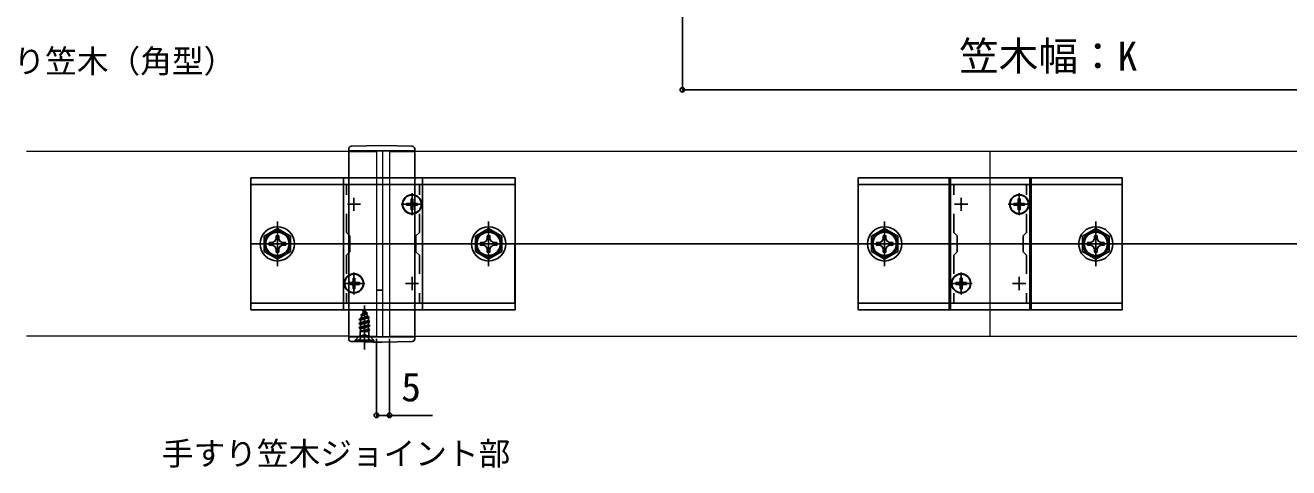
# Model space of a CAD drawing. Units: millimetres, scale not verified. Extents: x -875 to 875, y -1300 to 1294.
# Drawn here: x -284.3 to 194.3, y -456.9 to -289.2 of the extents above; entities that cross this region are included whole.
import ezdxf
from ezdxf.enums import TextEntityAlignment as Align

# ---------------------------------------------------------------- set-up
doc = ezdxf.new("R2010")
doc.units = ezdxf.units.MM
doc.header["$LTSCALE"] = 8
for name, color, linetype in [('0-1_USER1', 3, 'Continuous'), ('0-2_YKK_11', 7, 'Continuous'), ('0-5_YKK_13', 4, 'Continuous'), ('0-7_YKK_D', 6, 'Continuous'), ('0-9_YSS_K', 3, 'Continuous')]:
    doc.layers.add(name, color=color, linetype=linetype)
doc.layers.add('0-4_YKK_12', color=2, linetype='Continuous', lineweight=18)
doc.styles.add('ＭＳ ゴシック', font='')
doc.styles.get('ＭＳ ゴシック').set_extended_font_data('MS Gothic')

msp = doc.modelspace()

# ---------------------------------------------------------------- linework, layer by layer
at = {"layer": '0-2_YKK_11'}
for p, q in [((-162.311, -357.083), (-157.311, -357.083)), ((-159.811, -354.583), (-159.811, -359.583)), ((-140.311, -357.083), (-135.311, -357.083)), ((-137.811, -354.583), (-137.811, -359.583)), ((67.689, -357.083), (72.689, -357.083)), ((70.189, -354.583), (70.189, -359.583)), ((89.689, -357.083), (94.689, -357.083)), ((92.189, -354.583), (92.189, -359.583)), ((-162.311, -387.083), (-157.311, -387.083)), ((-159.811, -384.583), (-159.811, -389.583)), ((-140.311, -387.083), (-135.311, -387.083)), ((-137.811, -384.583), (-137.811, -389.583)), ((67.689, -387.083), (72.689, -387.083)), ((70.189, -384.583), (70.189, -389.583)), ((89.689, -387.083), (94.689, -387.083)), ((92.189, -384.583), (92.189, -389.583))]:
    msp.add_line(p, q, dxfattribs=at)
for points in [[(-163.811, -347.083), (-163.811, -397.083), (-133.811, -397.083), (-133.811, -347.083)], [(66.189, -347.083), (66.189, -397.083), (96.189, -397.083), (96.189, -347.083)]]:
    msp.add_lwpolyline(points, close=True, dxfattribs=at)
for points in [[(-162.611, -353.449), (-162.611, -349.583), (-135.011, -349.583), (-135.011, -353.449)], [(67.389, -353.449), (67.389, -349.583), (94.989, -349.583), (94.989, -353.449)], [(-162.611, -383.449), (-162.611, -376.383), (-161.311, -375.083), (-161.311, -369.083), (-162.611, -367.783), (-162.611, -360.716)], [(-135.011, -360.716), (-135.011, -367.783), (-136.311, -369.083), (-136.311, -375.083), (-135.011, -376.383), (-135.011, -383.449)], [(67.389, -383.449), (67.389, -376.383), (68.689, -375.083), (68.689, -369.083), (67.389, -367.783), (67.389, -360.716)], [(94.989, -360.716), (94.989, -367.783), (93.689, -369.083), (93.689, -375.083), (94.989, -376.383), (94.989, -383.449)], [(-135.011, -390.716), (-135.011, -394.583), (-162.611, -394.583), (-162.611, -390.716)], [(94.989, -390.716), (94.989, -394.583), (67.389, -394.583), (67.389, -390.716)]]:
    msp.add_lwpolyline(points, dxfattribs=at)
at = {"layer": '0-4_YKK_12'}
for p, q in [((-161.811, -337.083), (-283.811, -337.083)), ((-161.811, -337.083), (-151.311, -337.083)), ((-151.311, -337.083), (-151.311, -407.083)), ((-148.811, -407.083), (-148.811, -337.083)), ((-146.311, -337.083), (-146.311, -407.083)), ((-146.311, -337.083), (-136.811, -337.083)), ((738.189, -337.083), (-136.811, -337.083)), ((81.189, -407.083), (81.189, -337.083)), ((-161.811, -407.083), (-283.811, -407.083)), ((-161.811, -407.083), (-151.311, -407.083))]:
    msp.add_line(p, q, dxfattribs=at)
msp.add_lwpolyline([(-146.311, -407.083), (-136.811, -407.083), (738.189, -407.083)], dxfattribs=at)
at = {"layer": '0-5_YKK_13'}
for p, q in [((-149.311, -334.783), (-160.838, -335.084)), ((-149.311, -334.783), (-137.785, -335.084)), ((-161.811, -408.081), (-161.811, -336.084)), ((-136.811, -336.783), (-161.811, -336.783)), ((-136.811, -408.081), (-136.811, -336.084)), ((96.689, -347.083), (65.689, -347.083)), ((96.689, -397.083), (96.689, -347.083)), ((-198.812, -394.58), (-198.811, -349.583)), ((-98.811, -349.583), (-198.811, -349.583)), ((-137.811, -361.233), (-137.811, -352.933)), ((-98.811, -349.583), (-98.812, -394.581)), ((31.188, -394.58), (31.189, -349.583)), ((131.189, -349.583), (31.189, -349.583)), ((92.189, -361.233), (92.189, -352.933)), ((131.189, -349.583), (131.188, -394.581)), ((-133.661, -357.083), (-141.961, -357.083)), ((-139.861, -356.733), (-139.861, -357.433)), ((-138.661, -356.733), (-139.861, -356.733)), ((-138.661, -357.433), (-139.861, -357.433)), ((-137.461, -355.033), (-138.161, -355.033)), ((-138.161, -355.033), (-138.161, -356.233)), ((-138.161, -357.933), (-138.161, -359.133)), ((-137.461, -355.033), (-137.461, -356.233)), ((-137.461, -357.933), (-137.461, -359.133)), ((-135.761, -356.733), (-136.961, -356.733)), ((-135.761, -357.433), (-136.961, -357.433)), ((-135.761, -356.733), (-135.761, -357.433)), ((96.339, -357.083), (88.039, -357.083)), ((90.139, -356.733), (90.139, -357.433)), ((91.339, -356.733), (90.139, -356.733)), ((91.339, -357.433), (90.139, -357.433)), ((92.539, -355.033), (91.839, -355.033)), ((91.839, -355.033), (91.839, -356.233)), ((91.839, -357.933), (91.839, -359.133)), ((92.539, -355.033), (92.539, -356.233)), ((92.539, -357.933), (92.539, -359.133)), ((94.239, -356.733), (93.039, -356.733)), ((94.239, -357.433), (93.039, -357.433)), ((94.239, -356.733), (94.239, -357.433)), ((-188.811, -363.583), (-188.811, -380.583)), ((-137.461, -359.133), (-138.161, -359.133)), ((-108.811, -363.583), (-108.811, -380.583)), ((41.189, -363.583), (41.189, -380.583)), ((92.539, -359.133), (91.839, -359.133)), ((121.189, -363.583), (121.189, -380.583)), ((-180.311, -372.083), (-197.311, -372.083)), ((-189.335, -370.229), (-189.313, -368.983)), ((-100.311, -372.083), (-117.311, -372.083)), ((-109.335, -370.229), (-109.313, -368.983)), ((49.689, -372.083), (32.689, -372.083)), ((40.665, -370.229), (40.687, -368.983)), ((129.689, -372.083), (112.689, -372.083)), ((120.665, -370.229), (120.687, -368.983)), ((-155.661, -387.083), (-163.961, -387.083)), ((-161.861, -386.733), (-161.861, -387.433)), ((-160.661, -386.733), (-161.861, -386.733)), ((-160.661, -387.433), (-161.861, -387.433)), ((-159.461, -385.033), (-160.161, -385.033)), ((-160.161, -385.033), (-160.161, -386.233)), ((-159.811, -391.233), (-159.811, -382.933)), ((-159.461, -385.033), (-159.461, -386.233)), ((-157.761, -386.733), (-158.961, -386.733)), ((-157.761, -387.433), (-158.961, -387.433)), ((-157.761, -386.733), (-157.761, -387.433)), ((74.339, -387.083), (66.039, -387.083)), ((68.139, -386.733), (68.139, -387.433)), ((69.339, -386.733), (68.139, -386.733)), ((69.339, -387.433), (68.139, -387.433)), ((70.539, -385.033), (69.839, -385.033)), ((69.839, -385.033), (69.839, -386.233)), ((70.189, -391.233), (70.189, -382.933)), ((70.539, -385.033), (70.539, -386.233)), ((72.239, -386.733), (71.039, -386.733)), ((72.239, -387.433), (71.039, -387.433)), ((72.239, -386.733), (72.239, -387.433)), ((-160.161, -387.933), (-160.161, -389.133)), ((-159.461, -389.133), (-160.161, -389.133)), ((-159.461, -387.933), (-159.461, -389.133)), ((-151.311, -389.583), (-149.311, -389.583)), ((69.839, -387.933), (69.839, -389.133)), ((70.539, -389.133), (69.839, -389.133)), ((70.539, -387.933), (70.539, -389.133)), ((-98.811, -394.581), (-198.811, -394.58)), ((-155.811, -396.883), (-156.558, -398.685)), ((-156.411, -397.473), (-155.944, -397.203)), ((-155.811, -410.383), (-155.811, -395.388)), ((-155.811, -396.883), (-155.387, -397.906)), ((131.189, -394.581), (31.189, -394.58)), ((-157.811, -400.653), (-154.061, -399.858)), ((-157.811, -400.753), (-154.061, -399.958)), ((-157.811, -400.653), (-157.235, -400.32)), ((-157.811, -400.753), (-157.811, -400.653)), ((-157.811, -400.753), (-157.286, -401.056)), ((-153.811, -401.448), (-157.811, -402.243)), ((-157.811, -402.343), (-153.811, -401.548)), ((-157.811, -402.243), (-157.286, -401.939)), ((-154.446, -400.18), (-157.286, -401.056)), ((-157.286, -401.939), (-157.286, -401.056)), ((-157.286, -401.939), (-154.336, -401.144)), ((-154.336, -401.851), (-157.286, -402.646)), ((-156.844, -399.375), (-157.235, -400.32)), ((-157.235, -400.32), (-154.742, -399.465)), ((-157.211, -399.163), (-154.761, -398.368)), ((-157.211, -399.063), (-156.558, -398.685)), ((-157.211, -399.163), (-156.844, -399.375)), ((-156.844, -399.375), (-155.112, -398.57)), ((-156.558, -398.685), (-155.387, -397.906)), ((-156.411, -397.573), (-156.411, -397.473)), ((-156.411, -397.573), (-156.158, -397.719)), ((-155.387, -397.906), (-154.761, -398.268)), ((-155.112, -398.57), (-154.761, -398.368)), ((-155.112, -398.57), (-154.742, -399.465)), ((-154.761, -398.368), (-154.761, -398.268)), ((-154.742, -399.465), (-154.061, -399.858)), ((-154.446, -400.18), (-154.061, -399.958)), ((-154.446, -400.18), (-154.336, -400.444)), ((-154.336, -401.144), (-154.336, -400.444)), ((-154.336, -401.144), (-153.811, -401.448)), ((-154.336, -401.851), (-153.811, -401.548)), ((-154.336, -402.734), (-154.336, -401.851)), ((-154.061, -399.958), (-154.061, -399.858)), ((-153.811, -401.548), (-153.811, -401.448)), ((-157.811, -402.343), (-157.811, -402.243)), ((-157.811, -402.343), (-157.286, -402.646)), ((-157.811, -403.833), (-153.811, -403.038)), ((-153.811, -403.138), (-157.811, -403.933)), ((-157.811, -403.833), (-157.286, -403.529)), ((-157.811, -403.933), (-157.811, -403.833)), ((-157.811, -403.933), (-157.286, -404.236)), ((-157.591, -405.295), (-157.286, -405.119)), ((-154.176, -405.295), (-157.591, -405.295)), ((-157.446, -406.436), (-157.446, -405.295)), ((-157.286, -403.529), (-157.286, -402.646)), ((-157.286, -403.529), (-154.336, -402.734)), ((-154.336, -403.441), (-157.286, -404.236)), ((-157.286, -405.119), (-157.286, -404.236)), ((-157.286, -405.119), (-154.336, -404.324)), ((-157.17, -405.295), (-153.811, -404.628)), ((-153.811, -404.728), (-156.667, -405.295)), ((-155.811, -405.236), (-155.811, -412.092)), ((-154.666, -407.067), (-155.811, -406.459)), ((-154.336, -405.031), (-155.317, -405.295)), ((-154.336, -402.734), (-153.811, -403.038)), ((-154.336, -403.441), (-153.811, -403.138)), ((-154.336, -404.324), (-154.336, -403.441)), ((-154.336, -404.324), (-153.811, -404.628)), ((-154.336, -405.031), (-153.811, -404.728)), ((-154.336, -405.295), (-154.336, -405.031)), ((-154.176, -406.436), (-154.176, -405.295)), ((-153.811, -403.138), (-153.811, -403.038)), ((-153.811, -404.728), (-153.811, -404.628)), ((-136.811, -407.383), (-161.811, -407.383)), ((-159.179, -409.124), (-160.838, -409.081)), ((-159.311, -408.633), (-157.681, -407.002)), ((-159.311, -408.883), (-159.311, -408.633)), ((-159.311, -408.633), (-152.311, -408.633)), ((-159.311, -408.883), (-152.311, -408.883)), ((-159.043, -409.132), (-157.572, -409.142)), ((-154.061, -406.883), (-157.561, -406.883)), ((-153.858, -409.24), (-155.811, -409.161)), ((-153.761, -408.883), (-154.666, -407.067)), ((-152.668, -409.3), (-153.858, -409.24)), ((-149.311, -409.383), (-152.455, -409.3)), ((-149.311, -409.383), (-137.785, -409.081))]:
    msp.add_line(p, q, dxfattribs=at)
for points in [[(-98.811, -347.083), (-98.811, -397.083), (-198.811, -397.083), (-198.811, -347.083)], [(131.189, -347.083), (131.189, -397.083), (31.189, -397.083), (31.189, -347.083)], [(-183.811, -369.196), (-188.811, -366.309), (-193.811, -369.196), (-193.811, -374.969), (-188.811, -377.856), (-183.811, -374.969)], [(-103.811, -369.196), (-108.811, -366.309), (-113.811, -369.196), (-113.811, -374.969), (-108.811, -377.856), (-103.811, -374.969)], [(46.189, -369.196), (41.189, -366.309), (36.189, -369.196), (36.189, -374.969), (41.189, -377.856), (46.189, -374.969)], [(126.189, -369.196), (121.189, -366.309), (116.189, -369.196), (116.189, -374.969), (121.189, -377.856), (126.189, -374.969)]]:
    msp.add_lwpolyline(points, close=True, dxfattribs=at)
for points in [[(96.689, -397.083), (65.689, -397.083), (65.689, -347.083)], [(-190.665, -372.606), (-191.911, -372.584), (-191.911, -371.581), (-190.665, -371.559)], [(-190.665, -371.559), (-189.796, -371.098), (-189.335, -370.229)], [(-189.335, -373.936), (-189.796, -373.068), (-190.665, -372.606)], [(-189.313, -368.983), (-188.31, -368.983), (-188.288, -370.229)], [(-188.288, -370.229), (-187.826, -371.098), (-186.958, -371.559)], [(-186.958, -372.606), (-187.826, -373.068), (-188.288, -373.936)], [(-186.958, -371.559), (-185.711, -371.581), (-185.711, -372.584), (-186.958, -372.606)], [(-110.665, -372.606), (-111.911, -372.584), (-111.911, -371.581), (-110.665, -371.559)], [(-110.665, -371.559), (-109.796, -371.098), (-109.335, -370.229)], [(-109.335, -373.936), (-109.796, -373.068), (-110.665, -372.606)], [(-109.313, -368.983), (-108.31, -368.983), (-108.288, -370.229)], [(-108.288, -370.229), (-107.826, -371.098), (-106.958, -371.559)], [(-106.958, -372.606), (-107.826, -373.068), (-108.288, -373.936)], [(-106.958, -371.559), (-105.711, -371.581), (-105.711, -372.584), (-106.958, -372.606)], [(39.335, -372.606), (38.089, -372.584), (38.089, -371.581), (39.335, -371.559)], [(39.335, -371.559), (40.204, -371.098), (40.665, -370.229)], [(40.665, -373.936), (40.204, -373.068), (39.335, -372.606)], [(40.687, -368.983), (41.69, -368.983), (41.712, -370.229)], [(41.712, -370.229), (42.174, -371.098), (43.042, -371.559)], [(43.042, -372.606), (42.174, -373.068), (41.712, -373.936)], [(43.042, -371.559), (44.289, -371.581), (44.289, -372.584), (43.042, -372.606)], [(119.335, -372.606), (118.089, -372.584), (118.089, -371.581), (119.335, -371.559)], [(119.335, -371.559), (120.204, -371.098), (120.665, -370.229)], [(120.665, -373.936), (120.204, -373.068), (119.335, -372.606)], [(120.687, -368.983), (121.69, -368.983), (121.712, -370.229)], [(121.712, -370.229), (122.174, -371.098), (123.042, -371.559)], [(123.042, -372.606), (122.174, -373.068), (121.712, -373.936)], [(123.042, -371.559), (124.289, -371.581), (124.289, -372.584), (123.042, -372.606)], [(-188.288, -373.936), (-188.31, -375.183), (-189.313, -375.183), (-189.335, -373.936)], [(-108.288, -373.936), (-108.31, -375.183), (-109.313, -375.183), (-109.335, -373.936)], [(41.712, -373.936), (41.69, -375.183), (40.687, -375.183), (40.665, -373.936)], [(121.712, -373.936), (121.69, -375.183), (120.687, -375.183), (120.665, -373.936)], [(-157.211, -399.163), (-157.211, -399.063), (-154.761, -398.268)], [(-157.861, -408.883), (-156.956, -407.067), (-155.811, -406.459)], [(-159.183, -409.123), (-159.15, -409.126), (-159.116, -409.128), (-159.08, -409.13), (-159.043, -409.132)], [(-155.811, -409.161), (-155.903, -409.159), (-155.994, -409.157), (-156.086, -409.155), (-156.177, -409.153), (-156.268, -409.152), (-156.36, -409.15), (-156.451, -409.149), (-156.541, -409.148), (-156.631, -409.147), (-156.721, -409.146), (-156.81, -409.145), (-156.898, -409.144), (-156.986, -409.143), (-157.073, -409.143), (-157.158, -409.143), (-157.243, -409.142), (-157.327, -409.142), (-157.41, -409.142), (-157.492, -409.142), (-157.572, -409.142)], [(-152.311, -408.883), (-152.311, -408.633), (-153.942, -407.002)], [(-152.457, -409.3), (-152.464, -409.3), (-152.501, -409.301), (-152.54, -409.301), (-152.581, -409.301), (-152.624, -409.301), (-152.668, -409.3)]]:
    msp.add_lwpolyline(points, dxfattribs=at)
for centre, radius in [((-137.811, -357.083), 3.65), ((-137.811, -357.083), 3.5), ((92.189, -357.083), 3.65), ((92.189, -357.083), 3.5), ((-188.811, -372.083), 6.5), ((-188.811, -372.083), 4.907), ((-188.811, -372.083), 4.432), ((-108.811, -372.083), 6.5), ((-108.811, -372.083), 4.907), ((-108.811, -372.083), 4.432), ((41.189, -372.083), 6.5), ((41.189, -372.083), 4.907), ((41.189, -372.083), 4.432), ((121.189, -372.083), 6.5), ((121.189, -372.083), 4.907), ((121.189, -372.083), 4.432), ((-159.811, -387.083), 3.65), ((-159.811, -387.083), 3.5), ((70.189, -387.083), 3.65), ((70.189, -387.083), 3.5)]:
    msp.add_circle(centre, radius, dxfattribs=at)
for centre, radius, start, end in [((-160.811, -336.084), 1, 91.5, 180), ((-137.811, -336.084), 1, 0, 88.5), ((-138.661, -356.233), 0.5, 270, 0), ((-138.661, -357.933), 0.5, 0, 90), ((-136.961, -356.233), 0.5, 180, 270), ((-136.961, -357.933), 0.5, 90, 180), ((91.339, -356.233), 0.5, 270, 0), ((91.339, -357.933), 0.5, 0, 90), ((93.039, -356.233), 0.5, 180, 270), ((93.039, -357.933), 0.5, 90, 180), ((-160.661, -386.233), 0.5, 270, 0), ((-160.661, -387.933), 0.5, 0, 90), ((-158.961, -386.233), 0.5, 180, 270), ((-158.961, -387.933), 0.5, 90, 180), ((69.339, -386.233), 0.5, 270, 0), ((69.339, -387.933), 0.5, 0, 90), ((71.039, -386.233), 0.5, 180, 270), ((71.039, -387.933), 0.5, 90, 180), ((-158.246, -406.436), 0.8, 315, 0), ((-153.376, -406.436), 0.8, 180, 225), ((-160.811, -408.081), 1, 180, 268.5), ((-137.811, -408.081), 1, 271.5, 0)]:
    msp.add_arc(centre, radius, start, end, dxfattribs=at)
at = {"layer": '0-7_YKK_D'}
for p, q in [((-35.423, -179.701), (-35.423, -314.701)), ((-35.423, -313.701), (264.577, -313.701)), ((-151.311, -408.083), (-151.311, -438.083)), ((-146.311, -408.083), (-146.311, -438.083))]:
    msp.add_line(p, q, dxfattribs=at)
msp.add_lwpolyline([(-151.311, -437.083), (-146.311, -437.083), (-130.118, -437.083)], dxfattribs=at)
for centre in [(-35.423, -313.701), (-151.311, -437.083), (-146.311, -437.083)]:
    msp.add_circle(centre, 0.875, dxfattribs=at)
at = {"layer": '0-9_YSS_K'}
msp.add_line((-198.811, -372.083), (738.689, -372.083), dxfattribs=at)

# ---------------------------------------------------------------- texts
at = {"layer": '0-1_USER1', "style": 'ＭＳ ゴシック'}
for s, p in [('手すり笠木（角型）', (-312.766, -309.886)), ('手すり笠木ジョイント部', (-232.591, -458.607))]:
    msp.add_text(s, height=8.798, dxfattribs=at).set_placement(p, align=Align.BOTTOM_LEFT)
at = {"layer": '0-7_YKK_D', "style": 'ＭＳ ゴシック'}
for s, p in [('笠木幅：K', (69.407, -309.74)), ('5', (-141.919, -435.083))]:
    msp.add_text(s, height=11, dxfattribs=at).set_placement(p, align=Align.BOTTOM_LEFT)

doc.saveas('drawing.dxf')
